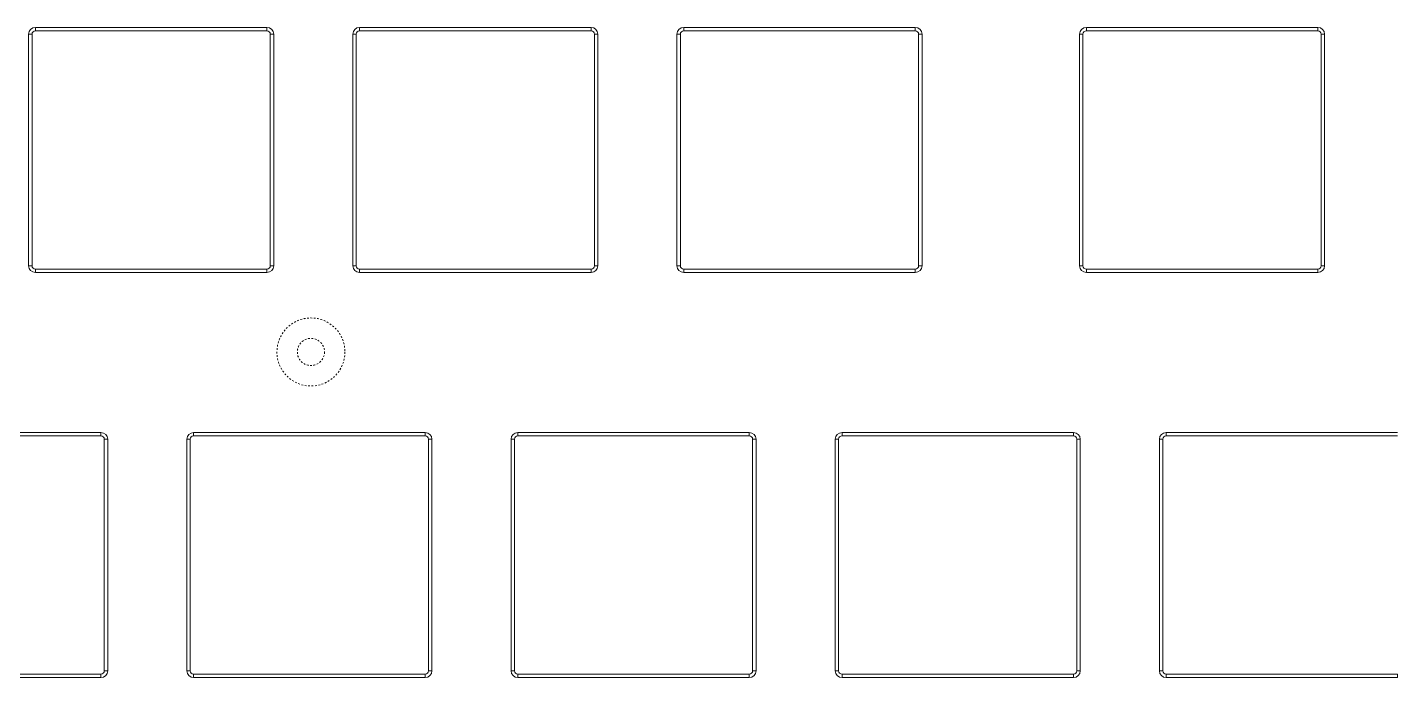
# Model space of a CAD drawing. Header units: millimetres. Extents: x 78 to 606, y -329 to -69.
# Drawn here: x 259.4 to 339.9, y -170.5 to -132.3 of the extents above; entities that cross this region are included whole.
import ezdxf

# ---------------------------------------------------------------- set-up
doc = ezdxf.new("R2010")
doc.units = ezdxf.units.MM
doc.header["$MEASUREMENT"] = 0
doc.linetypes.add('AI-Linetype-4', pattern=[0.18189, 0.090945, -0.090945])
doc.linetypes.add('AI-Linetype-5', pattern=[0.18189, 0.090945, -0.090945])
doc.layers.add('图层 1', color=7, linetype='Continuous', lineweight=0)

msp = doc.modelspace()

# ---------------------------------------------------------------- linework, layer by layer
at = {"layer": '图层 1', "color": 18, "lineweight": 5, "true_color": 0x040000}
for p, q in [((259.468, -132.728), (259.468, -146.328)), ((259.668, -132.728), (259.468, -132.728)), ((259.668, -132.728), (259.668, -146.328)), ((259.868, -132.328), (259.868, -132.528)), ((273.468, -132.328), (259.868, -132.328)), ((273.468, -132.528), (259.868, -132.528)), ((273.468, -132.528), (273.468, -132.328)), ((273.668, -146.328), (273.668, -132.728)), ((273.868, -132.728), (273.668, -132.728)), ((273.868, -146.328), (273.868, -132.728)), ((278.518, -132.728), (278.518, -146.328)), ((278.718, -132.728), (278.518, -132.728)), ((278.718, -132.728), (278.718, -146.328)), ((278.918, -132.328), (278.918, -132.528)), ((292.518, -132.328), (278.918, -132.328)), ((292.518, -132.528), (278.918, -132.528)), ((292.518, -132.528), (292.518, -132.328)), ((292.718, -146.328), (292.718, -132.728)), ((292.918, -132.728), (292.718, -132.728)), ((292.918, -146.328), (292.918, -132.728)), ((297.568, -132.728), (297.568, -146.328)), ((297.768, -132.728), (297.568, -132.728)), ((297.768, -132.728), (297.768, -146.328)), ((297.968, -132.328), (297.968, -132.528)), ((311.568, -132.328), (297.968, -132.328)), ((311.568, -132.528), (297.968, -132.528)), ((311.568, -132.528), (311.568, -132.328)), ((311.768, -146.328), (311.768, -132.728)), ((311.968, -132.728), (311.768, -132.728)), ((311.968, -146.328), (311.968, -132.728)), ((321.228, -132.728), (321.228, -146.328)), ((321.428, -132.728), (321.228, -132.728)), ((321.428, -132.728), (321.428, -146.328)), ((321.628, -132.328), (321.628, -132.528)), ((335.228, -132.328), (321.628, -132.328)), ((335.228, -132.528), (321.628, -132.528)), ((335.228, -132.528), (335.228, -132.328)), ((335.428, -146.328), (335.428, -132.728)), ((335.628, -132.728), (335.428, -132.728)), ((335.628, -146.328), (335.628, -132.728)), ((259.468, -146.328), (259.668, -146.328)), ((259.868, -146.528), (259.868, -146.728)), ((259.868, -146.528), (273.468, -146.528)), ((273.468, -146.728), (273.468, -146.528)), ((273.668, -146.328), (273.868, -146.328)), ((278.518, -146.328), (278.718, -146.328)), ((278.918, -146.528), (278.918, -146.728)), ((278.918, -146.528), (292.518, -146.528)), ((292.518, -146.728), (292.518, -146.528)), ((292.718, -146.328), (292.918, -146.328)), ((297.568, -146.328), (297.768, -146.328)), ((297.968, -146.528), (297.968, -146.728)), ((297.968, -146.528), (311.568, -146.528)), ((311.568, -146.728), (311.568, -146.528)), ((311.768, -146.328), (311.968, -146.328)), ((321.228, -146.328), (321.428, -146.328)), ((321.628, -146.528), (321.628, -146.728)), ((321.628, -146.528), (335.228, -146.528)), ((335.228, -146.728), (335.228, -146.528)), ((335.428, -146.328), (335.628, -146.328)), ((259.868, -146.728), (273.468, -146.728)), ((278.918, -146.728), (292.518, -146.728)), ((297.968, -146.728), (311.568, -146.728)), ((321.628, -146.728), (335.228, -146.728)), ((263.716, -156.127), (250.116, -156.127)), ((263.716, -156.327), (263.716, -156.127)), ((269.166, -156.127), (269.166, -156.327)), ((282.766, -156.127), (269.166, -156.127)), ((282.766, -156.327), (282.766, -156.127)), ((288.216, -156.127), (288.216, -156.327)), ((301.816, -156.127), (288.216, -156.127)), ((301.816, -156.327), (301.816, -156.127)), ((307.266, -156.127), (307.266, -156.327)), ((320.866, -156.127), (307.266, -156.127)), ((320.866, -156.327), (320.866, -156.127)), ((326.316, -156.127), (326.316, -156.327)), ((339.916, -156.127), (326.316, -156.127)), ((263.716, -156.327), (250.116, -156.327)), ((263.916, -170.127), (263.916, -156.527)), ((264.116, -156.527), (263.916, -156.527)), ((264.116, -170.127), (264.116, -156.527)), ((268.766, -156.527), (268.766, -170.127)), ((268.966, -156.527), (268.766, -156.527)), ((268.966, -156.527), (268.966, -170.127)), ((282.766, -156.327), (269.166, -156.327)), ((282.966, -170.127), (282.966, -156.527)), ((283.166, -156.527), (282.966, -156.527)), ((283.166, -170.127), (283.166, -156.527)), ((287.816, -156.527), (287.816, -170.127)), ((288.016, -156.527), (287.816, -156.527)), ((288.016, -156.527), (288.016, -170.127)), ((301.816, -156.327), (288.216, -156.327)), ((302.016, -170.127), (302.016, -156.527)), ((302.216, -156.527), (302.016, -156.527)), ((302.216, -170.127), (302.216, -156.527)), ((306.866, -156.527), (306.866, -170.127)), ((307.066, -156.527), (306.866, -156.527)), ((307.066, -156.527), (307.066, -170.127)), ((320.866, -156.327), (307.266, -156.327)), ((321.066, -170.127), (321.066, -156.527)), ((321.266, -156.527), (321.066, -156.527)), ((321.266, -170.127), (321.266, -156.527)), ((325.916, -156.527), (325.916, -170.127)), ((326.116, -156.527), (325.916, -156.527)), ((326.116, -156.527), (326.116, -170.127)), ((339.916, -156.327), (326.316, -156.327)), ((250.116, -170.327), (263.716, -170.327)), ((250.116, -170.527), (263.716, -170.527)), ((263.716, -170.527), (263.716, -170.327)), ((263.916, -170.127), (264.116, -170.127)), ((268.766, -170.127), (268.966, -170.127)), ((269.166, -170.327), (269.166, -170.527)), ((269.166, -170.327), (282.766, -170.327)), ((269.166, -170.527), (282.766, -170.527)), ((282.766, -170.527), (282.766, -170.327)), ((282.966, -170.127), (283.166, -170.127)), ((287.816, -170.127), (288.016, -170.127)), ((288.216, -170.327), (288.216, -170.527)), ((288.216, -170.327), (301.816, -170.327)), ((288.216, -170.527), (301.816, -170.527)), ((301.816, -170.527), (301.816, -170.327)), ((302.016, -170.127), (302.216, -170.127)), ((306.866, -170.127), (307.066, -170.127)), ((307.266, -170.327), (307.266, -170.527)), ((307.266, -170.327), (320.866, -170.327)), ((307.266, -170.527), (320.866, -170.527)), ((320.866, -170.527), (320.866, -170.327)), ((321.066, -170.127), (321.266, -170.127)), ((325.916, -170.127), (326.116, -170.127)), ((326.316, -170.327), (326.316, -170.527)), ((326.316, -170.327), (339.916, -170.327)), ((326.316, -170.527), (339.916, -170.527)), ((339.916, -170.527), (339.916, -170.327))]:
    msp.add_line(p, q, dxfattribs=at)
at = {"layer": '图层 1', "color": 8, "linetype": 'AI-Linetype-4', "lineweight": 5, "true_color": 0x7f8080}
msp.add_circle((276.058, -151.397), 2, dxfattribs=at)
at = {"layer": '图层 1', "color": 8, "linetype": 'AI-Linetype-5', "lineweight": 5, "true_color": 0x7f8080}
msp.add_circle((276.058, -151.397), 0.8, dxfattribs=at)
at = {"layer": '图层 1', "color": 18, "lineweight": 5, "true_color": 0x040000}
for points in [[(259.868, -132.328), (259.647, -132.328), (259.468, -132.507), (259.468, -132.728)], [(273.868, -132.728), (273.868, -132.507), (273.689, -132.328), (273.468, -132.328)], [(278.918, -132.328), (278.697, -132.328), (278.518, -132.507), (278.518, -132.728)], [(292.918, -132.728), (292.918, -132.507), (292.739, -132.328), (292.518, -132.328)], [(297.968, -132.328), (297.747, -132.328), (297.568, -132.507), (297.568, -132.728)], [(311.968, -132.728), (311.968, -132.507), (311.789, -132.328), (311.568, -132.328)], [(321.628, -132.328), (321.407, -132.328), (321.228, -132.507), (321.228, -132.728)], [(335.628, -132.728), (335.628, -132.507), (335.449, -132.328), (335.228, -132.328)], [(259.468, -146.328), (259.468, -146.549), (259.647, -146.728), (259.868, -146.728)], [(273.468, -146.728), (273.689, -146.728), (273.868, -146.549), (273.868, -146.328)], [(278.518, -146.328), (278.518, -146.549), (278.697, -146.728), (278.918, -146.728)], [(292.518, -146.728), (292.739, -146.728), (292.918, -146.549), (292.918, -146.328)], [(297.568, -146.328), (297.568, -146.549), (297.747, -146.728), (297.968, -146.728)], [(311.568, -146.728), (311.789, -146.728), (311.968, -146.549), (311.968, -146.328)], [(321.228, -146.328), (321.228, -146.549), (321.407, -146.728), (321.628, -146.728)], [(335.228, -146.728), (335.449, -146.728), (335.628, -146.549), (335.628, -146.328)], [(264.116, -156.527), (264.116, -156.306), (263.937, -156.127), (263.716, -156.127)], [(269.166, -156.127), (268.945, -156.127), (268.766, -156.306), (268.766, -156.527)], [(283.166, -156.527), (283.166, -156.306), (282.987, -156.127), (282.766, -156.127)], [(288.216, -156.127), (287.995, -156.127), (287.816, -156.306), (287.816, -156.527)], [(302.216, -156.527), (302.216, -156.306), (302.037, -156.127), (301.816, -156.127)], [(307.266, -156.127), (307.045, -156.127), (306.866, -156.306), (306.866, -156.527)], [(321.266, -156.527), (321.266, -156.306), (321.087, -156.127), (320.866, -156.127)], [(326.316, -156.127), (326.095, -156.127), (325.916, -156.306), (325.916, -156.527)], [(263.716, -170.527), (263.937, -170.527), (264.116, -170.348), (264.116, -170.127)], [(268.766, -170.127), (268.766, -170.348), (268.945, -170.527), (269.166, -170.527)], [(282.766, -170.527), (282.987, -170.527), (283.166, -170.348), (283.166, -170.127)], [(287.816, -170.127), (287.816, -170.348), (287.995, -170.527), (288.216, -170.527)], [(301.816, -170.527), (302.037, -170.527), (302.216, -170.348), (302.216, -170.127)], [(306.866, -170.127), (306.866, -170.348), (307.045, -170.527), (307.266, -170.527)], [(320.866, -170.527), (321.087, -170.527), (321.266, -170.348), (321.266, -170.127)], [(325.916, -170.127), (325.916, -170.348), (326.095, -170.527), (326.316, -170.527)]]:
    msp.add_open_spline(points, degree=3, dxfattribs=at)
for points in [[(259.868, -132.528), (259.757, -132.528), (259.668, -132.618), (259.668, -132.728), (259.668, -132.728), (259.668, -132.728), (259.668, -132.728)], [(273.668, -132.728), (273.668, -132.618), (273.578, -132.528), (273.468, -132.528), (273.468, -132.528), (273.468, -132.528), (273.468, -132.528)], [(278.918, -132.528), (278.807, -132.528), (278.718, -132.618), (278.718, -132.728), (278.718, -132.728), (278.718, -132.728), (278.718, -132.728)], [(292.718, -132.728), (292.718, -132.618), (292.628, -132.528), (292.518, -132.528), (292.518, -132.528), (292.518, -132.528), (292.518, -132.528)], [(297.968, -132.528), (297.857, -132.528), (297.768, -132.618), (297.768, -132.728), (297.768, -132.728), (297.768, -132.728), (297.768, -132.728)], [(311.768, -132.728), (311.768, -132.618), (311.678, -132.528), (311.568, -132.528), (311.568, -132.528), (311.568, -132.528), (311.568, -132.528)], [(321.628, -132.528), (321.517, -132.528), (321.428, -132.618), (321.428, -132.728), (321.428, -132.728), (321.428, -132.728), (321.428, -132.728)], [(335.428, -132.728), (335.428, -132.618), (335.338, -132.528), (335.228, -132.528), (335.228, -132.528), (335.228, -132.528), (335.228, -132.528)], [(259.668, -146.328), (259.668, -146.439), (259.757, -146.528), (259.868, -146.528), (259.868, -146.528), (259.868, -146.528), (259.868, -146.528)], [(273.468, -146.528), (273.578, -146.528), (273.668, -146.439), (273.668, -146.328), (273.668, -146.328), (273.668, -146.328), (273.668, -146.328)], [(278.718, -146.328), (278.718, -146.439), (278.807, -146.528), (278.918, -146.528), (278.918, -146.528), (278.918, -146.528), (278.918, -146.528)], [(292.518, -146.528), (292.628, -146.528), (292.718, -146.439), (292.718, -146.328), (292.718, -146.328), (292.718, -146.328), (292.718, -146.328)], [(297.768, -146.328), (297.768, -146.439), (297.857, -146.528), (297.968, -146.528), (297.968, -146.528), (297.968, -146.528), (297.968, -146.528)], [(311.568, -146.528), (311.678, -146.528), (311.768, -146.439), (311.768, -146.328), (311.768, -146.328), (311.768, -146.328), (311.768, -146.328)], [(321.428, -146.328), (321.428, -146.439), (321.517, -146.528), (321.628, -146.528), (321.628, -146.528), (321.628, -146.528), (321.628, -146.528)], [(335.228, -146.528), (335.338, -146.528), (335.428, -146.439), (335.428, -146.328), (335.428, -146.328), (335.428, -146.328), (335.428, -146.328)], [(263.916, -156.527), (263.916, -156.416), (263.826, -156.327), (263.716, -156.327), (263.716, -156.327), (263.716, -156.327), (263.716, -156.327)], [(269.166, -156.327), (269.055, -156.327), (268.966, -156.416), (268.966, -156.527), (268.966, -156.527), (268.966, -156.527), (268.966, -156.527)], [(282.966, -156.527), (282.966, -156.416), (282.876, -156.327), (282.766, -156.327), (282.766, -156.327), (282.766, -156.327), (282.766, -156.327)], [(288.216, -156.327), (288.105, -156.327), (288.016, -156.416), (288.016, -156.527), (288.016, -156.527), (288.016, -156.527), (288.016, -156.527)], [(302.016, -156.527), (302.016, -156.416), (301.926, -156.327), (301.816, -156.327), (301.816, -156.327), (301.816, -156.327), (301.816, -156.327)], [(307.266, -156.327), (307.155, -156.327), (307.066, -156.416), (307.066, -156.527), (307.066, -156.527), (307.066, -156.527), (307.066, -156.527)], [(321.066, -156.527), (321.066, -156.416), (320.976, -156.327), (320.866, -156.327), (320.866, -156.327), (320.866, -156.327), (320.866, -156.327)], [(326.316, -156.327), (326.205, -156.327), (326.116, -156.416), (326.116, -156.527), (326.116, -156.527), (326.116, -156.527), (326.116, -156.527)], [(263.716, -170.327), (263.826, -170.327), (263.916, -170.237), (263.916, -170.127), (263.916, -170.127), (263.916, -170.127), (263.916, -170.127)], [(268.966, -170.127), (268.966, -170.237), (269.055, -170.327), (269.166, -170.327), (269.166, -170.327), (269.166, -170.327), (269.166, -170.327)], [(282.766, -170.327), (282.876, -170.327), (282.966, -170.237), (282.966, -170.127), (282.966, -170.127), (282.966, -170.127), (282.966, -170.127)], [(288.016, -170.127), (288.016, -170.237), (288.105, -170.327), (288.216, -170.327), (288.216, -170.327), (288.216, -170.327), (288.216, -170.327)], [(301.816, -170.327), (301.926, -170.327), (302.016, -170.237), (302.016, -170.127), (302.016, -170.127), (302.016, -170.127), (302.016, -170.127)], [(307.066, -170.127), (307.066, -170.237), (307.155, -170.327), (307.266, -170.327), (307.266, -170.327), (307.266, -170.327), (307.266, -170.327)], [(320.866, -170.327), (320.976, -170.327), (321.066, -170.237), (321.066, -170.127), (321.066, -170.127), (321.066, -170.127), (321.066, -170.127)], [(326.116, -170.127), (326.116, -170.237), (326.205, -170.327), (326.316, -170.327), (326.316, -170.327), (326.316, -170.327), (326.316, -170.327)]]:
    msp.add_open_spline(points, degree=3, knots=[0, 0, 0, 0, 1, 1, 1, 2, 2, 2, 2], dxfattribs=at)

doc.saveas('drawing.dxf')
